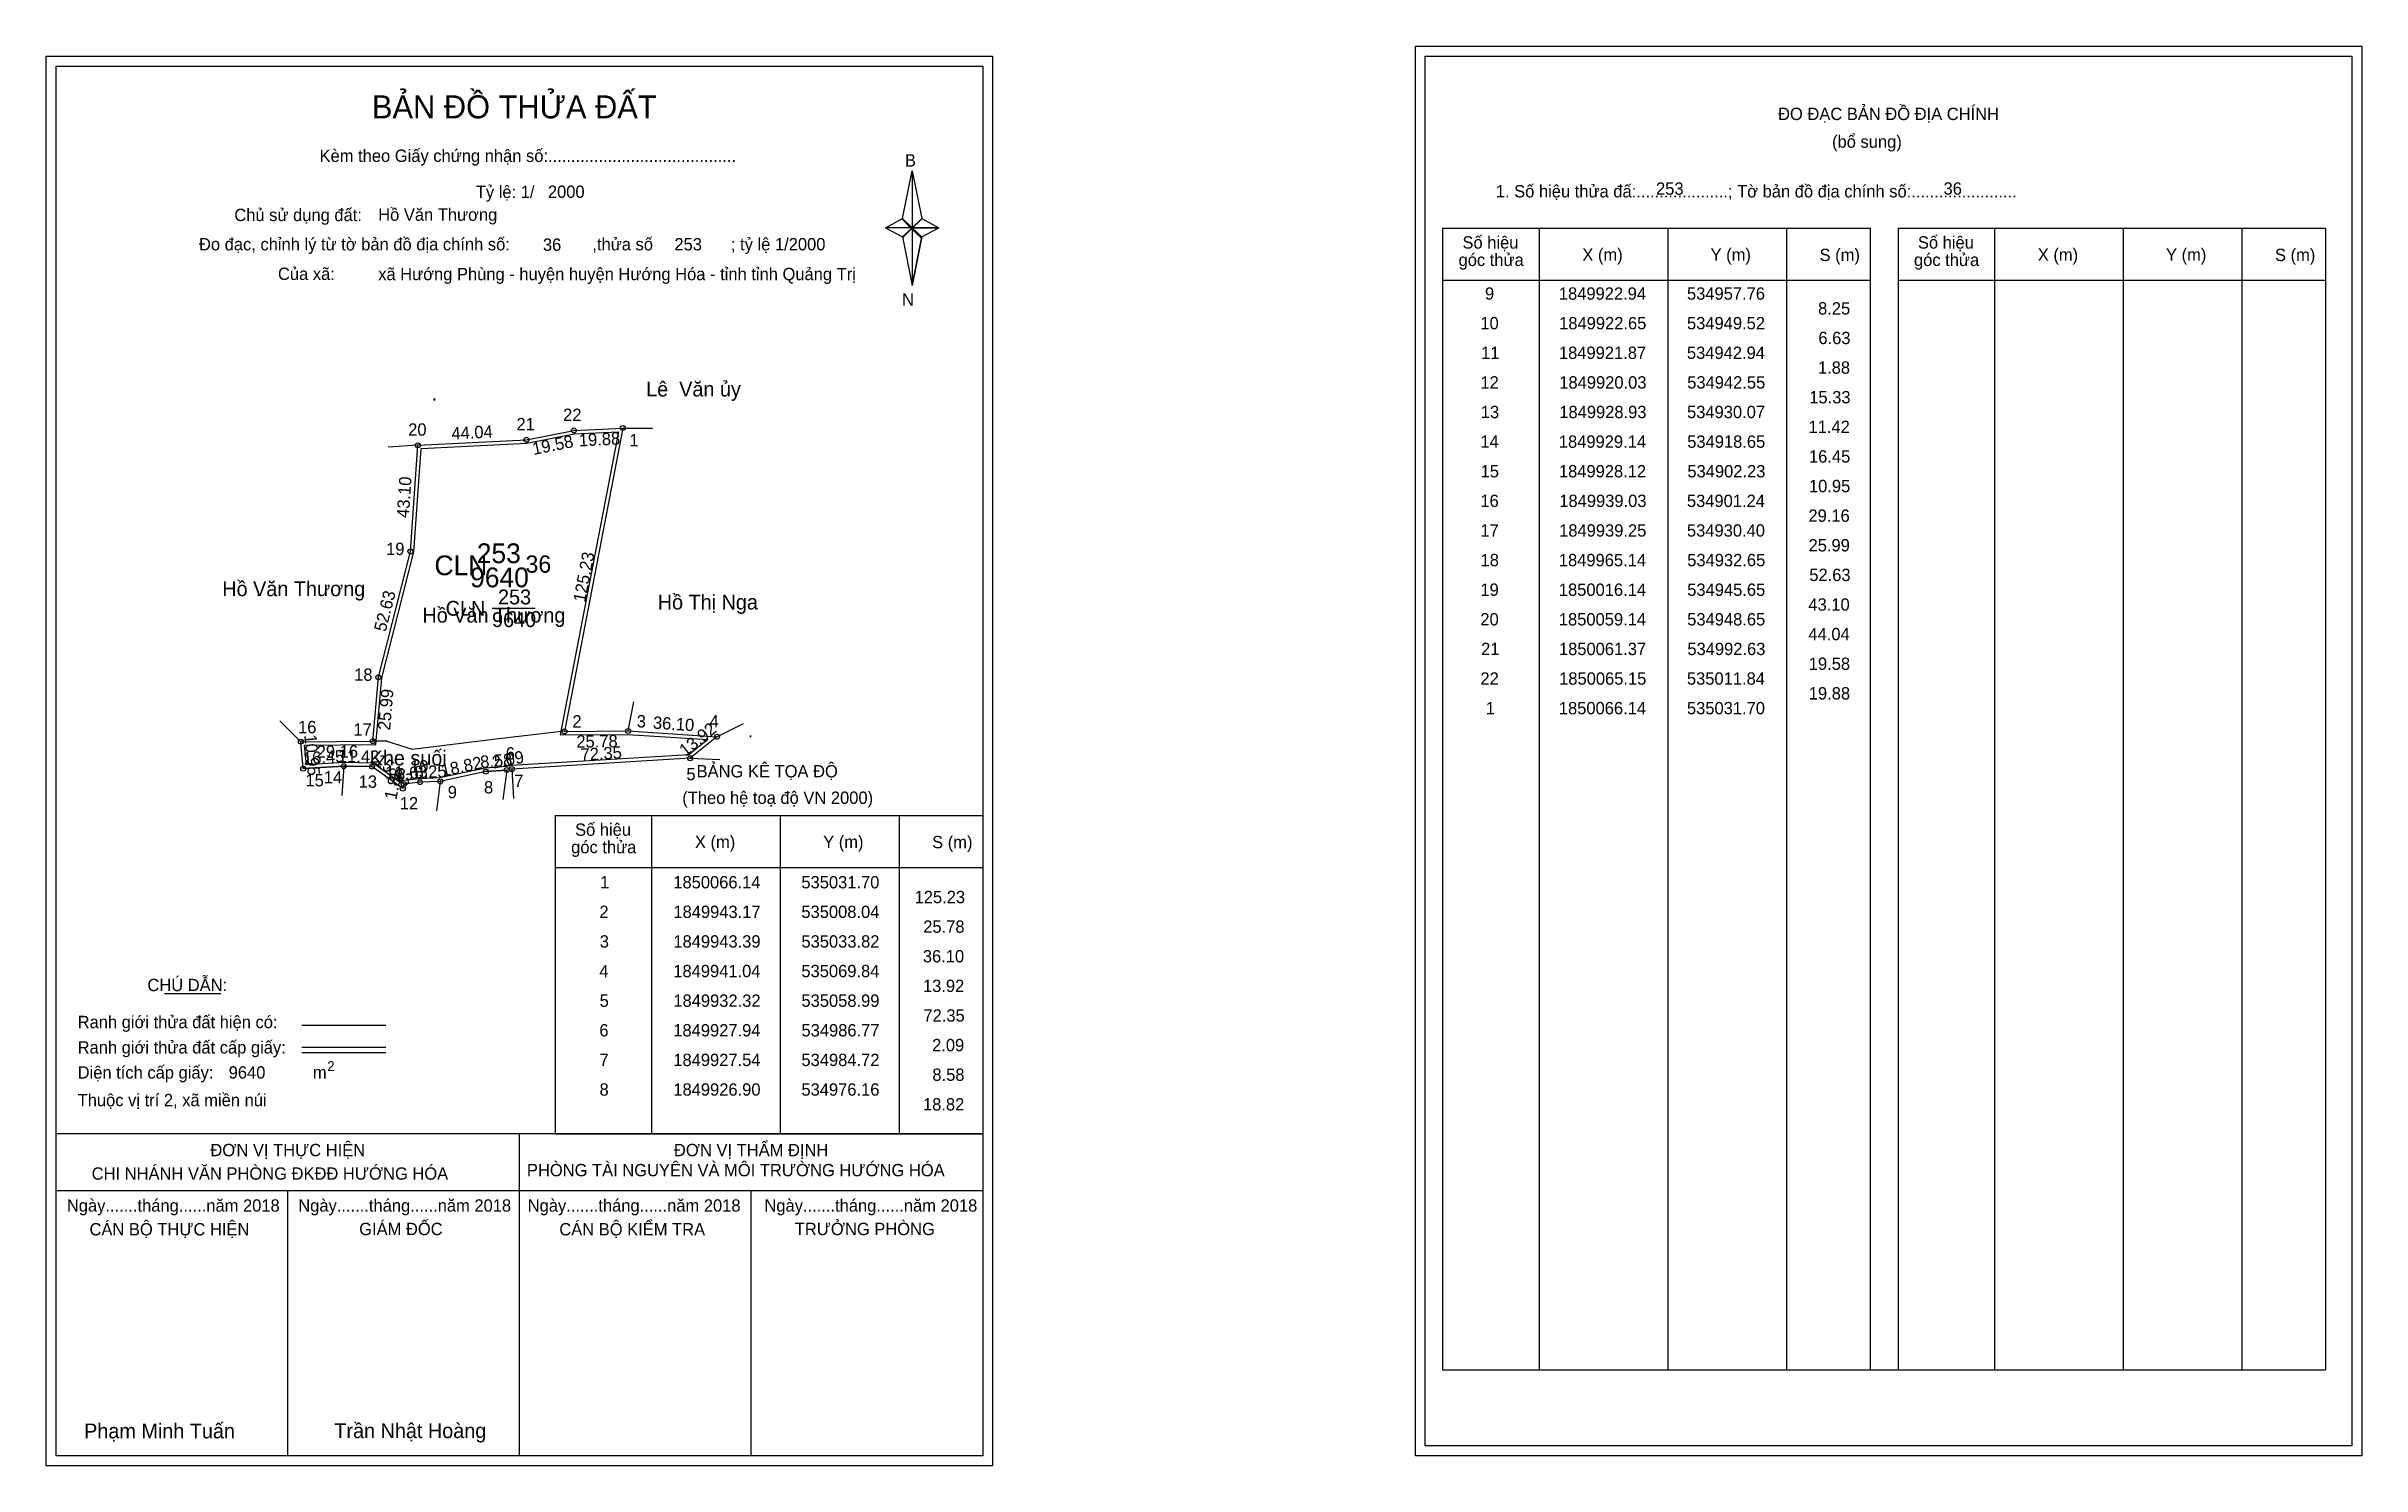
# Model space of a CAD drawing. Extents: x 534798 to 535736, y 1849646 to 1850221.
import ezdxf

# ---------------------------------------------------------------- set-up
doc = ezdxf.new("R2010")
doc.units = 0
for name, color, linetype in [('Level 1', 7, 'Continuous'), ('Level 10', 7, 'Continuous'), ('Level 11', 7, 'Continuous'), ('Level 13', 7, 'Continuous'), ('Level 2', 7, 'Continuous'), ('Level 22', 7, 'Continuous'), ('Level 27', 7, 'Continuous'), ('Level 3', 7, 'Continuous'), ('Level 36', 7, 'Continuous'), ('Level 4', 7, 'Continuous'), ('Level 49', 7, 'Continuous'), ('Level 5', 7, 'Continuous'), ('Level 53', 7, 'Continuous'), ('Level 55', 7, 'Continuous'), ('Level 6', 7, 'Continuous'), ('Level 60', 7, 'Continuous'), ('Level 63', 7, 'Continuous'), ('Level 7', 7, 'Continuous'), ('Level 9', 7, 'Continuous')]:
    doc.layers.add(name, color=color, linetype=linetype)

msp = doc.modelspace()

# ---------------------------------------------------------------- linework, layer by layer
at = {"layer": 'Level 1'}
for p, q in [((534802.13, 1850212.81), (534802.13, 1850212.81)), ((535356.78, 1850216.81), (535356.78, 1850216.81)), ((535144.98, 1850151.05), (535148.91, 1850170.33)), ((535148.91, 1850170.33), (535148.91, 1850147.28)), ((535148.91, 1850170.33), (535152.85, 1850151.05)), ((535138.09, 1850147.28), (535144.98, 1850151.05)), ((535144.98, 1850151.05), (535148.91, 1850147.28)), ((535148.62, 1850146.84), (535144.98, 1850150.61)), ((535148.91, 1850147.28), (535144.98, 1850143.6)), ((535148.62, 1850146.84), (535144.98, 1850143.16)), ((535144.98, 1850143.16), (535148.62, 1850146.84)), ((535152.55, 1850150.61), (535148.62, 1850146.84)), ((535148.62, 1850146.84), (535152.55, 1850150.61)), ((535152.55, 1850143.16), (535148.62, 1850146.84)), ((535152.85, 1850151.05), (535148.91, 1850147.28)), ((535148.91, 1850147.28), (535148.91, 1850123.88)), ((535148.91, 1850147.28), (535159.73, 1850147.28)), ((535148.91, 1850147.28), (535152.85, 1850143.6)), ((535152.85, 1850143.6), (535159.73, 1850147.28)), ((535363.84, 1850147.1), (535537.05, 1850147.1)), ((535403.02, 1849684.57), (535403.02, 1850147.1)), ((535455.17, 1849684.57), (535455.17, 1850147.1)), ((535503.11, 1850147.1), (535503.11, 1849684.57)), ((535537.05, 1850147.1), (535537.05, 1849684.57)), ((535548.36, 1850147.1), (535721.56, 1850147.1)), ((535587.54, 1849684.57), (535587.54, 1850147.1)), ((535639.68, 1849684.57), (535639.68, 1850147.1)), ((535687.63, 1850147.1), (535687.63, 1849684.57)), ((535721.56, 1850147.1), (535721.56, 1849684.57)), ((535144.98, 1850143.6), (535148.91, 1850123.88)), ((535152.85, 1850143.6), (535148.91, 1850123.88)), ((535363.84, 1850126.05), (535537.05, 1850126.05)), ((535548.36, 1850126.05), (535721.56, 1850126.05)), ((535004.32, 1849909.16), (535177.52, 1849909.16)), ((535043.5, 1849780.11), (535043.5, 1849909.16)), ((535095.64, 1849780.11), (535095.64, 1849909.16)), ((535143.59, 1849909.16), (535143.59, 1849780.11)), ((535004.32, 1849888.1), (535177.52, 1849888.1)), ((534845.97, 1849836.94), (534868.77, 1849836.94)), ((534901.7, 1849824.13), (534935.72, 1849824.13)), ((534901.7, 1849815.24), (534935.72, 1849815.24)), ((534901.7, 1849813.05), (534935.72, 1849813.05)), ((535015.79, 1849780.11), (534802.13, 1849780.11)), ((535177.52, 1849780.11), (534967.84, 1849780.11)), ((534989.83, 1849649.66), (534989.83, 1849780.11)), ((535004.32, 1849780.1), (535177.52, 1849780.1)), ((535177.53, 1849757.01), (534802.13, 1849757.01)), ((534895.98, 1849649.66), (534895.98, 1849757.01)), ((535083.68, 1849649.66), (535083.68, 1849757.01)), ((535363.84, 1849684.57), (535721.56, 1849684.57)), ((535177.52, 1849649.66), (535177.52, 1849649.66)), ((535732.18, 1849653.66), (535732.18, 1849653.66))]:
    msp.add_line(p, q, dxfattribs=at)
for points in [[(535144.98, 1850151.05), (535148.91, 1850170.33), (535148.91, 1850147.28)], [(535138.09, 1850147.28), (535144.98, 1850143.6), (535148.91, 1850147.28)], [(535148.91, 1850147.28), (535152.85, 1850151.05), (535159.73, 1850147.28)], [(535148.91, 1850147.28), (535148.91, 1850123.88), (535152.85, 1850143.6)]]:
    msp.add_lwpolyline(points, close=True, dxfattribs=at)
at = {"layer": 'Level 10'}
for p, q in [((534936.1, 1849939.29), (534930.4, 1849939.25)), ((534936.1, 1849939.29), (534946.4, 1849936.01)), ((534946.4, 1849936.01), (534979.11, 1849940.11)), ((534979.11, 1849940.11), (535008.1, 1849943.46)), ((535069.84, 1849941.04), (535058.99, 1849932.32)), ((534902.23, 1849928.12), (534918.65, 1849929.14)), ((534918.65, 1849929.14), (534930.07, 1849928.93)), ((534949.52, 1849922.65), (534942.94, 1849921.87)), ((534976.16, 1849926.9), (534984.72, 1849927.54))]:
    msp.add_line(p, q, dxfattribs=at)
for points in [[(534942.94, 1849921.87), (534942.55, 1849920.03), (534930.07, 1849928.93), (534918.65, 1849929.14), (534902.23, 1849928.12), (534901.24, 1849939.03), (534930.4, 1849939.25), (534932.65, 1849965.14), (534945.65, 1850016.14), (534948.65, 1850059.14), (534992.63, 1850061.37), (535011.84, 1850065.15), (535031.7, 1850066.14), (535008.04, 1849943.17), (535033.82, 1849943.39), (535069.84, 1849941.04), (535058.99, 1849932.32), (534986.77, 1849927.94), (534984.72, 1849927.54), (534976.16, 1849926.9), (534957.76, 1849922.94), (534949.52, 1849922.65)], [(534941.78, 1849923.14), (534941.62, 1849922.41), (534930.53, 1849930.32), (534918.62, 1849930.54), (534903.5, 1849929.6), (534902.77, 1849937.64), (534931.68, 1849937.86), (534934.03, 1849964.9), (534947.04, 1850015.92), (534949.96, 1850057.8), (534992.8, 1850059.98), (535012.01, 1850063.76), (535029.99, 1850064.65), (535006.34, 1849941.76), (535033.78, 1849941.99), (535066.16, 1849939.88), (535058.46, 1849933.69), (534986.59, 1849929.33), (534984.53, 1849928.93), (534975.96, 1849928.29), (534957.59, 1849924.33), (534949.41, 1849924.05)]]:
    msp.add_lwpolyline(points, close=True, dxfattribs=at)
at = {"layer": 'Level 11'}
for centre in [(534992.63, 1850061.37), (535011.84, 1850065.15), (535031.7, 1850066.14), (534948.65, 1850059.14), (534945.65, 1850016.14), (534932.65, 1849965.14), (534901.24, 1849939.03), (534930.4, 1849939.25), (535008.04, 1849943.17), (535033.82, 1849943.39), (535069.84, 1849941.04), (534918.65, 1849929.14), (534930.07, 1849928.93), (535058.99, 1849932.32), (534902.23, 1849928.12), (534942.55, 1849920.03), (534942.94, 1849921.87), (534942.94, 1849921.87), (534949.52, 1849922.65), (534957.76, 1849922.94), (534976.16, 1849926.9), (534984.72, 1849927.54), (534986.77, 1849927.94)]:
    msp.add_circle(centre, 1, dxfattribs=at)
at = {"layer": 'Level 27'}
for p, q in [((535031.7, 1850066.14), (535043.7, 1850066.14)), ((534948.65, 1850059.14), (534936.67, 1850058.42)), ((535033.82, 1849943.39), (535036.11, 1849955.17)), ((534901.24, 1849939.03), (534892.74, 1849947.5)), ((535069.84, 1849941.04), (535080.6, 1849946.36)), ((535058.99, 1849932.32), (535070.98, 1849931.83)), ((534918.65, 1849929.14), (534917.87, 1849917.17)), ((534957.76, 1849922.94), (534956.19, 1849911.04)), ((534984.72, 1849927.54), (534983.05, 1849915.66)), ((534986.77, 1849927.94), (534987.35, 1849915.95))]:
    msp.add_line(p, q, dxfattribs=at)
at = {"layer": 'Level 3'}
for p, q in [((535363.84, 1850147.1), (535363.84, 1849684.57)), ((535548.36, 1850147.1), (535548.36, 1849684.57)), ((535004.32, 1849909.16), (535004.32, 1849780.11))]:
    msp.add_line(p, q, dxfattribs=at)
at = {"layer": 'Level 63'}
for points in [[(535352.78, 1850220.81), (535736.18, 1850220.81), (535736.18, 1849649.66), (535352.78, 1849649.66)], [(534798.13, 1850216.81), (535181.53, 1850216.81), (535181.53, 1849645.66), (534798.13, 1849645.66)], [(534802.13, 1850212.81), (535177.53, 1850212.81), (535177.53, 1849649.66), (534802.13, 1849649.66)], [(535356.78, 1850216.81), (535732.18, 1850216.81), (535732.18, 1849653.66), (535356.78, 1849653.66)]]:
    msp.add_lwpolyline(points, close=True, dxfattribs=at)
at = {"layer": 'Level 9'}
msp.add_line((534978.71, 1849993.08), (534996.15, 1849993.08), dxfattribs=at)

# ---------------------------------------------------------------- texts
at = {"layer": 'Level 1'}
for s, height, p in [('BẢN ĐỒ THỬA ĐẤT', 9.3313, (534930.06, 1850191.62)), ('ĐO ĐẠC BẢN ĐỒ ĐỊA CHÍNH', 5, (535499.73, 1850190.93)), ('(bổ sung)', 5, (535521.61, 1850179.69)), ('Kèm theo Giấy chứng nhận số:.........................................', 5, (534908.83, 1850173.96)), ('B', 5, (535146, 1850172.08)), ('1. Số hiệu thửa đấ:....................; Tờ bản đồ địa chính số:.......................', 5, (535385.39, 1850159.57)), ('Chủ sử dụng đất:', 5, (534874.31, 1850149.98)), ('Đo đạc, chỉnh lý từ tờ bản đồ địa chính số:                  ,thửa số                 ; tỷ lệ 1/2000', 5, (534859.99, 1850138.12)), ('góc thửa', 5, (535370.29, 1850131.78)), ('Số hiệu', 5, (535371.87, 1850138.84)), ('X (m)', 5, (535420.44, 1850133.89)), ('Y (m)', 5, (535472.39, 1850133.89)), ('S (m)', 5, (535516.55, 1850133.79)), ('góc thửa', 5, (535554.8, 1850131.78)), ('Số hiệu', 5, (535556.39, 1850138.84)), ('X (m)', 5, (535604.95, 1850133.89)), ('Y (m)', 5, (535656.91, 1850133.89)), ('S (m)', 5, (535701.06, 1850133.79)), ('Của xã:', 5, (534891.99, 1850126.12)), ('N', 5, (535144.8, 1850115.74)), ('BẢNG KÊ TỌA ĐỘ', 5, (535061.59, 1849924.56)), ('(Theo hệ toạ độ VN 2000)', 5, (535055.78, 1849913.84)), ('Số hiệu', 5, (535012.35, 1849900.89)), ('góc thửa', 5, (535010.77, 1849893.83)), ('X (m)', 5, (535060.91, 1849895.94)), ('Y (m)', 5, (535112.87, 1849895.94)), ('S (m)', 5, (535157.02, 1849895.84)), ('CHÚ DẪN:', 5, (534839.09, 1849837.95)), ('Ranh giới thửa đất hiện có:', 5, (534810.83, 1849822.95)), ('Ranh giới thửa đất cấp giấy:', 5, (534810.83, 1849812.67)), ('Diện tích cấp giấy:', 5, (534810.83, 1849802.51)), ('2', 4, (534911.93, 1849805.57)), ('m', 5, (534906.14, 1849802.55)), ('Thuộc vị trí 2, xã miền núi', 5, (534810.83, 1849791.31)), ('ĐƠN VỊ THỰC HIỆN', 5, (534864.6, 1849771.07)), ('ĐƠN VỊ THẨM ĐỊNH', 5, (535052.4, 1849771.07)), ('CHI NHÁNH VĂN PHÒNG ĐKĐĐ HƯỚNG HÓA', 5, (534816.51, 1849761.55)), ('PHÒNG TÀI NGUYÊN VÀ MÔI TRƯỜNG HƯỚNG HÓA', 5, (534992.85, 1849762.93)), ('Ngày.......tháng......năm 2018', 5, (534806.46, 1849748.6)), ('Ngày.......tháng......năm 2018', 5, (534900.21, 1849748.6)), ('Ngày.......tháng......năm 2018', 5, (534993.16, 1849748.6)), ('Ngày.......tháng......năm 2018', 5, (535089.07, 1849748.6)), ('CÁN BỘ THỰC HIỆN', 5, (534815.63, 1849738.97)), ('GIÁM ĐỐC', 5, (534924.89, 1849739.09)), ('CÁN BỘ KIỂM TRA', 5, (535005.97, 1849738.97)), ('TRƯỞNG PHÒNG', 5, (535101.35, 1849739.09)), ('Phạm Minh Tuấn', 6, (534813.45, 1849656.74)), ('Trần Nhật Hoàng', 6, (534914.83, 1849656.84))]:
    msp.add_text(s, height=height, dxfattribs=at).set_placement(p)
at = {"layer": 'Level 11'}
msp.add_text('Tỷ lệ: 1/', height=5, dxfattribs=at).set_placement((534972.14, 1850159.34))
at = {"layer": 'Level 13'}
for s, p in [('CLN', (534959.92, 1849990.08)), ('253', (534981.15, 1849994.68)), ('9640', (534978.72, 1849985.48))]:
    msp.add_text(s, height=6, dxfattribs=at).set_placement(p)
at = {"layer": 'Level 2'}
msp.add_text('Hồ Văn Thương', height=6, dxfattribs=at).set_placement((534950.52, 1849987.31))
at = {"layer": 'Level 22'}
msp.add_text('Khe suối', height=6, dxfattribs=at).set_placement((534929.14, 1849929.44))
at = {"layer": 'Level 3'}
msp.add_text('CLN', height=8, dxfattribs=at).set_placement((534955.39, 1850006.49))
at = {"layer": 'Level 36'}
for p in [(534954.25, 1850077.23), (534883.08, 1849998.01), (535082.3, 1849940.74)]:
    msp.add_text('.', height=6, dxfattribs=at).set_placement(p)
at = {"layer": 'Level 4'}
msp.add_text('253', height=8, dxfattribs=at).set_placement((534972.53, 1850011.38))
at = {"layer": 'Level 49'}
for s, rotation, p in [('44.04', 2.90269, (534962.39, 1850061.44)), ('19.58', 11.13201, (534995.56, 1850055.22)), ('19.88', 2.85377, (535014.01, 1850058.65)), ('43.10', 86.00909, (534944.98, 1850029.59)), ('125.23', 79.10912, (535016.44, 1849995.28)), ('52.63', 75.69972, (534935.62, 1849983.28)), ('25.99', 85.03312, (534937.39, 1849943.5)), ('36.10', 356.26723, (535043.77, 1849944.34)), ('10.95', 275.18496, (534902.6, 1849941.75)), ('25.78', 0.48894, (535012.89, 1849936.61)), ('13.92', 38.78837, (535057.05, 1849932.82)), ('16.45', 3.55461, (534902.29, 1849929.73)), ('29.16', 0.43226, (534907.7, 1849932.48)), ('11.42', 358.94652, (534916.23, 1849930.78)), ('15.33', 324.50577, (534930.72, 1849930.43)), ('18.82', 12.14578, (534958.65, 1849924.77)), ('8.58', 4.27584, (534974.09, 1849928.35)), ('2.09', 11.04094, (534979.25, 1849928.1)), ('72.35', 3.47062, (535014.73, 1849931.24)), ('1.88', 78.0329, (534939.88, 1849915.17)), ('6.63', 6.76035, (534939.93, 1849923.12)), ('8.25', 2.01565, (534947.37, 1849924.18))]:
    msp.add_text(s, height=5, rotation=rotation, dxfattribs=at).set_placement(p)
at = {"layer": 'Level 5'}
msp.add_text('9640', height=8, dxfattribs=at).set_placement((534969.83, 1850001.6))
at = {"layer": 'Level 53'}
for s, p in [('9', (535380.99, 1850118.13)), ('1849922.94', (535410.92, 1850118.13)), ('534957.76', (535462.83, 1850118.13)), ('10', (535379.12, 1850106.13)), ('1849922.65', (535411.04, 1850106.13)), ('534949.52', (535462.84, 1850106.13)), ('8.25', (535515.94, 1850112.13)), ('11', (535379.44, 1850094.13)), ('1849921.87', (535410.96, 1850094.13)), ('534942.94', (535462.81, 1850094.13)), ('6.63', (535516.07, 1850100.13)), ('1.88', (535515.88, 1850088.13)), ('12', (535379.14, 1850082.13)), ('1849920.03', (535411.1, 1850082.13)), ('534942.55', (535462.93, 1850082.13)), ('15.33', (535512.38, 1850076.13)), ('13', (535379.3, 1850070.13)), ('1849928.93', (535411.1, 1850070.13)), ('534930.07', (535462.85, 1850070.13)), ('14', (535379.12, 1850058.13)), ('1849929.14', (535410.92, 1850058.13)), ('534918.65', (535462.93, 1850058.13)), ('11.42', (535512.07, 1850064.13)), ('16.45', (535512.25, 1850052.13)), ('15', (535379.23, 1850046.13)), ('1849928.12', (535410.95, 1850046.13)), ('534902.23', (535462.99, 1850046.13)), ('10.95', (535512.25, 1850040.13)), ('16', (535379.13, 1850034.13)), ('1849939.03', (535411.1, 1850034.13)), ('534901.24', (535462.81, 1850034.13)), ('29.16', (535512.04, 1850028.13)), ('17', (535379.15, 1850022.13)), ('1849939.25', (535411.04, 1850022.13)), ('534930.40', (535462.82, 1850022.13)), ('18', (535379.2, 1850010.13)), ('1849965.14', (535410.92, 1850010.13)), ('534932.65', (535462.93, 1850010.13)), ('25.99', (535512.08, 1850016.13)), ('52.63', (535512.38, 1850004.13)), ('19', (535379.15, 1849998.13)), ('1850016.14', (535410.92, 1849998.13)), ('534945.65', (535462.93, 1849998.13)), ('43.10', (535512.02, 1849992.13)), ('20', (535379.12, 1849986.13)), ('1850059.14', (535410.92, 1849986.13)), ('534948.65', (535462.93, 1849986.13)), ('21', (535379.44, 1849974.13)), ('1850061.37', (535410.96, 1849974.13)), ('534992.63', (535462.99, 1849974.13)), ('44.04', (535512.02, 1849980.13)), ('19.58', (535512.18, 1849968.13)), ('22', (535379.14, 1849962.13)), ('1850065.15', (535411.04, 1849962.13)), ('535011.84', (535462.81, 1849962.13)), ('19.88', (535512.18, 1849956.13)), ('1', (535381.29, 1849950.13)), ('1850066.14', (535410.92, 1849950.13)), ('535031.70', (535462.82, 1849950.13)), ('1', (535022.52, 1849879.6)), ('1850066.14', (535052.15, 1849879.6)), ('535031.70', (535104.04, 1849879.6)), ('125.23', (535149.91, 1849873.6)), ('2', (535022.22, 1849867.6)), ('1849943.17', (535052.19, 1849867.6)), ('535008.04', (535104.04, 1849867.6)), ('25.78', (535153.41, 1849861.6)), ('3', (535022.37, 1849855.6)), ('1849943.39', (535052.18, 1849855.6)), ('535033.82', (535104.06, 1849855.6)), ('4', (535022.19, 1849843.6)), ('1849941.04', (535052.15, 1849843.6)), ('535069.84', (535104.04, 1849843.6)), ('36.10', (535153.25, 1849849.6)), ('5', (535022.31, 1849831.6)), ('1849932.32', (535052.18, 1849831.6)), ('535058.99', (535104.07, 1849831.6)), ('13.92', (535153.3, 1849837.6)), ('72.35', (535153.48, 1849825.6)), ('6', (535022.2, 1849819.6)), ('1849927.94', (535052.15, 1849819.6)), ('534986.77', (535104.08, 1849819.6)), ('2.09', (535157, 1849813.6)), ('7', (535022.23, 1849807.6)), ('1849927.54', (535052.15, 1849807.6)), ('534984.72', (535104.06, 1849807.6)), ('8', (535022.27, 1849795.6)), ('1849926.90', (535052.16, 1849795.6)), ('534976.16', (535104.05, 1849795.6)), ('8.58', (535157.11, 1849801.6)), ('18.82', (535153.3, 1849789.6))]:
    msp.add_text(s, height=5, dxfattribs=at).set_placement(p)
at = {"layer": 'Level 55'}
for s, height, p in [('21', 0.8, (534992.11, 1850061.37)), ('0', 0.22, (534992.55, 1850061.15)), ('0', 0.22, (534992.55, 1850061.15)), ('22', 0.8, (535011.27, 1850065.15)), ('0', 0.22, (535011.76, 1850064.93)), ('0', 0.22, (535011.76, 1850064.93)), ('251', 0.22, (535031.48, 1850065.92)), ('1', 0.8, (535031.48, 1850066.14)), ('0', 0.22, (535031.62, 1850065.92)), ('0', 0.22, (535031.62, 1850065.92)), ('20', 0.8, (534948.08, 1850059.14)), ('0', 0.22, (534948.57, 1850058.92)), ('0', 0.22, (534948.57, 1850058.92)), ('0', 0.22, (534948.57, 1850058.92)), ('0', 0.22, (534948.57, 1850058.92)), ('19', 0.8, (534945.08, 1850016.14)), ('0', 0.22, (534945.57, 1850015.92)), ('0', 0.22, (534945.57, 1850015.92)), ('18', 0.8, (534932.09, 1849965.14)), ('0', 0.22, (534932.57, 1849964.92)), ('0', 0.22, (534932.57, 1849964.92)), ('16', 0.8, (534900.67, 1849939.03)), ('17', 0.8, (534929.84, 1849939.25)), ('0', 0.22, (534930.32, 1849939.03)), ('0', 0.22, (534930.32, 1849939.03)), ('2', 0.8, (535007.77, 1849943.17)), ('251', 0.22, (535007.82, 1849942.95)), ('243', 0.22, (535033.59, 1849943.17)), ('3', 0.8, (535033.57, 1849943.39)), ('251', 0.22, (535033.6, 1849943.17)), ('4', 0.8, (535069.56, 1849941.04)), ('243', 0.22, (535069.61, 1849940.82)), ('0', 0.22, (535069.76, 1849940.82)), ('0', 0.22, (534901.16, 1849938.81)), ('0', 0.22, (534901.16, 1849938.81)), ('14', 0.8, (534918.08, 1849929.14)), ('5', 0.8, (535058.73, 1849932.32)), ('0', 0.22, (535058.91, 1849932.1)), ('15', 0.8, (534901.68, 1849928.12)), ('0', 0.22, (534902.15, 1849927.9)), ('104', 0.22, (534918.41, 1849928.92)), ('0', 0.22, (534918.57, 1849928.92)), ('13', 0.8, (534929.53, 1849928.93)), ('104', 0.22, (534929.83, 1849928.71)), ('12', 0.8, (534941.98, 1849920.03)), ('11', 0.8, (534942.42, 1849921.87)), ('104', 0.22, (534942.7, 1849921.65)), ('10', 0.8, (534948.95, 1849922.65)), ('104', 0.22, (534949.28, 1849922.43)), ('9', 0.8, (534957.49, 1849922.94)), ('104', 0.22, (534957.52, 1849922.72)), ('103', 0.22, (534957.53, 1849922.72)), ('8', 0.8, (534975.9, 1849926.9)), ('103', 0.22, (534975.93, 1849926.68)), ('7', 0.8, (534984.45, 1849927.54)), ('103', 0.22, (534984.49, 1849927.32)), ('0', 0.22, (534984.64, 1849927.32)), ('6', 0.8, (534986.5, 1849927.94)), ('0', 0.22, (534986.69, 1849927.72)), ('104', 0.22, (534942.31, 1849919.81))]:
    msp.add_text(s, height=height, dxfattribs=at).set_placement(p)
at = {"layer": 'Level 6'}
for s, p in [('2000', (535001.34, 1850159.38)), ('253', (535450.29, 1850160.65)), ('36', (535566.78, 1850160.69)), ('Hồ Văn Thương', (534932.58, 1850150.11)), ('36', (534999.32, 1850137.94)), ('253', (535052.59, 1850138.1)), ('xã Hướng Phùng - huyện huyện Hướng Hóa - tỉnh tỉnh Quảng Trị', (534932.6, 1850126.03)), ('9640', (534872.01, 1849802.52))]:
    msp.add_text(s, height=5, dxfattribs=at).set_placement(p)
at = {"layer": 'Level 60'}
for s, p in [('Lê  Văn ủy', (535041.16, 1850078.92)), ('Hồ Văn Thương', (534869.42, 1849998.01)), ('Hồ Thị Nga', (535045.85, 1849992.59))]:
    msp.add_text(s, height=6, dxfattribs=at).set_placement(p)
at = {"layer": 'Level 7'}
msp.add_text('36', height=7, dxfattribs=at).set_placement((534992.27, 1850007.51))
at = {"layer": 'Level 9'}
for s, p in [('22', (535007.52, 1850069)), ('20', (534944.73, 1850063.03)), ('21', (534988.61, 1850065.22)), ('1', (535034.38, 1850058.71)), ('19', (534935.8, 1850014.66)), ('18', (534922.86, 1849963.71)), ('2', (535011.26, 1849944.77)), ('3', (535037.35, 1849944.8)), ('4', (535066.87, 1849944.82)), ('16', (534900.11, 1849942.45)), ('17', (534922.53, 1849941.45)), ('10', (534945.47, 1849926.53)), ('6', (534984.26, 1849931.79)), ('15', (534903.13, 1849920.92)), ('14', (534910.55, 1849922.12)), ('13', (534924.68, 1849920.35)), ('11', (534935.38, 1849924.1)), ('9', (534960.78, 1849916.1)), ('8', (534975.44, 1849918.07)), ('7', (534987.68, 1849920.64)), ('5', (535057.45, 1849923.42)), ('12', (534941.33, 1849911.57))]:
    msp.add_text(s, height=5, dxfattribs=at).set_placement(p)

doc.saveas('drawing.dxf')
